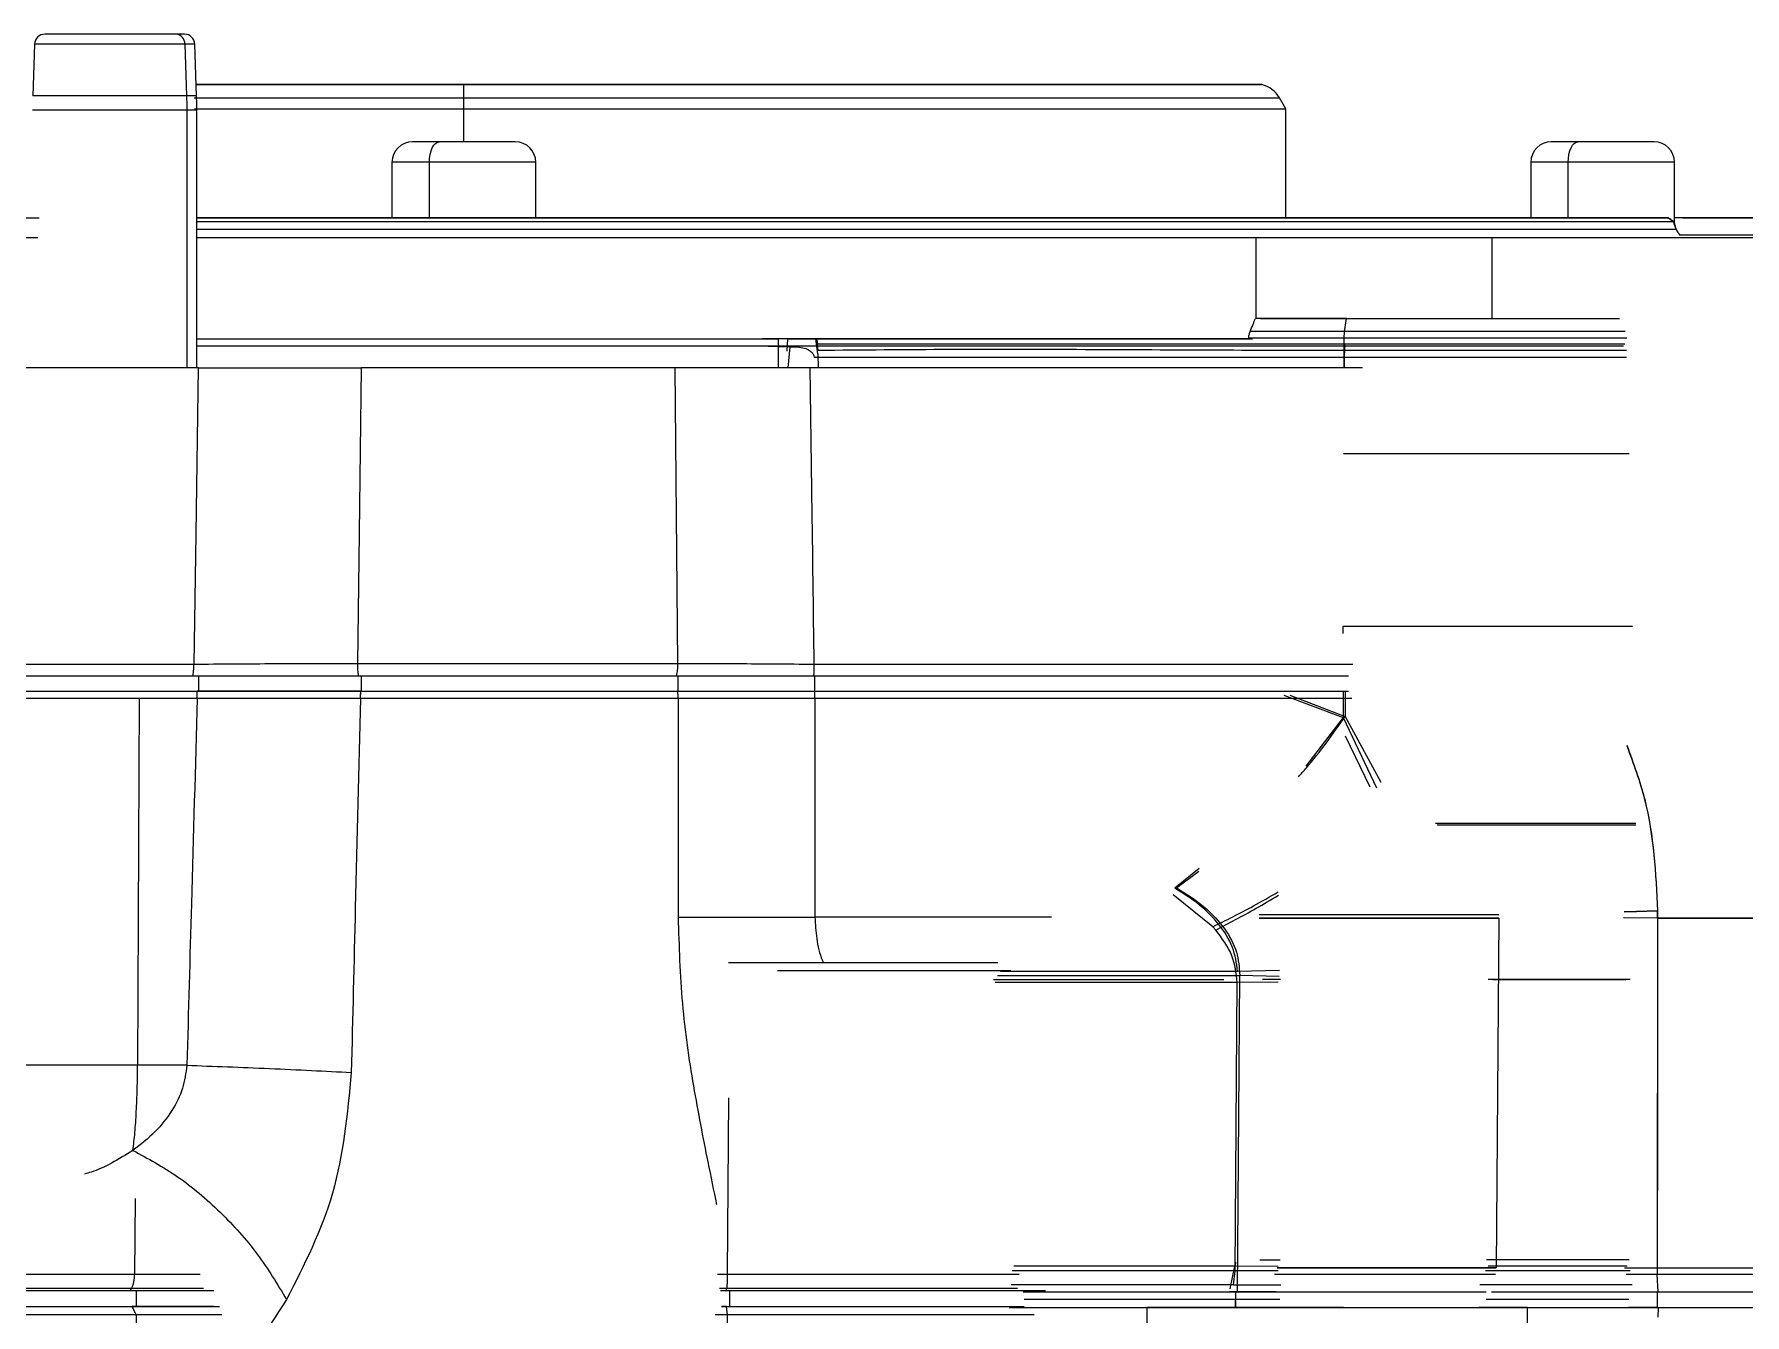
# Model space of a CAD drawing. Header units: millimetres. Extents: x 169 to 14583, y -399 to 10804.
# Drawn here: x 3222.82 to 3264.44, y 2113.28 to 2144.46 of the extents above; entities that cross this region are included whole.
import ezdxf

# ---------------------------------------------------------------- set-up
doc = ezdxf.new("R2010")
doc.units = ezdxf.units.MM
doc.header["$LTSCALE"] = 35

msp = doc.modelspace()

# ---------------------------------------------------------------- linework, layer by layer
at = {"color": 7, "linetype": 'Continuous', "lineweight": 18}
for p, q in [((3226.264, 2144.459), (3223.072, 2144.459)), ((3226.472, 2144.459), (3226.264, 2144.459)), ((3222.822, 2144.218), (3222.778, 2142.956)), ((3226.483, 2144.218), (3222.822, 2144.218)), ((3226.483, 2144.218), (3226.522, 2142.956)), ((3226.722, 2144.218), (3226.483, 2144.218)), ((3226.766, 2142.956), (3226.722, 2144.218)), ((3226.756, 2143.24), (3233.272, 2143.24)), ((3226.756, 2143.235), (3233.272, 2143.235)), ((3233.272, 2143.235), (3233.272, 2143.24)), ((3233.272, 2143.24), (3252.672, 2143.24)), ((3233.272, 2142.908), (3233.272, 2143.235)), ((3233.272, 2143.235), (3252.692, 2143.235)), ((3252.692, 2143.235), (3252.672, 2143.24)), ((3226.527, 2142.607), (3222.772, 2142.607)), ((3226.522, 2142.956), (3222.778, 2142.956)), ((3226.766, 2142.956), (3226.522, 2142.956)), ((3226.527, 2142.607), (3226.527, 2136.339)), ((3226.772, 2142.607), (3226.527, 2142.607)), ((3226.709, 2142.908), (3233.272, 2142.908)), ((3226.714, 2142.64), (3233.272, 2142.64)), ((3226.772, 2136.339), (3226.772, 2142.607)), ((3233.272, 2142.64), (3233.272, 2142.908)), ((3233.272, 2142.908), (3253.117, 2142.908)), ((3233.272, 2142.64), (3253.272, 2142.64)), ((3233.272, 2141.839), (3233.272, 2142.64)), ((3253.272, 2142.64), (3253.117, 2142.908)), ((3253.272, 2139.989), (3253.272, 2142.64)), ((3232.673, 2141.839), (3232.022, 2141.839)), ((3234.522, 2141.839), (3232.673, 2141.839)), ((3260.386, 2141.839), (3259.735, 2141.839)), ((3262.235, 2141.839), (3260.386, 2141.839)), ((3231.522, 2141.339), (3231.522, 2139.989)), ((3232.433, 2141.339), (3231.522, 2141.339)), ((3232.433, 2139.989), (3232.433, 2141.339)), ((3235.022, 2141.339), (3232.433, 2141.339)), ((3235.022, 2139.989), (3235.022, 2141.339)), ((3259.235, 2141.339), (3259.235, 2139.989)), ((3260.146, 2141.339), (3259.235, 2141.339)), ((3260.146, 2139.989), (3260.146, 2141.339)), ((3262.735, 2141.339), (3260.146, 2141.339)), ((3262.735, 2139.823), (3262.735, 2141.339)), ((3213.272, 2139.989), (3222.933, 2139.989)), ((3262.584, 2139.989), (3226.772, 2139.989)), ((3226.772, 2139.989), (3262.584, 2139.989)), ((3262.713, 2139.889), (3226.772, 2139.889)), ((3226.772, 2139.709), (3262.773, 2139.709)), ((3262.584, 2139.989), (3262.659, 2139.931)), ((3262.713, 2139.889), (3262.659, 2139.931)), ((3262.659, 2139.931), (3262.713, 2139.889)), ((3264.969, 2139.989), (3262.735, 2139.989)), ((3220.647, 2139.509), (3222.902, 2139.509)), ((3226.772, 2139.509), (3252.554, 2139.509)), ((3252.554, 2139.509), (3258.288, 2139.509)), ((3252.554, 2137.539), (3252.554, 2139.509)), ((3258.288, 2139.509), (3269.301, 2139.509)), ((3258.288, 2139.509), (3258.288, 2137.539)), ((3254.706, 2137.218), (3252.406, 2137.218)), ((3252.661, 2137.539), (3254.8, 2137.539)), ((3254.694, 2137.055), (3254.706, 2137.218)), ((3254.706, 2137.218), (3254.754, 2137.539)), ((3261.535, 2137.218), (3254.706, 2137.218)), ((3254.754, 2137.539), (3261.391, 2137.539)), ((3226.772, 2137.039), (3240.926, 2137.039)), ((3240.406, 2136.87), (3241.215, 2136.846)), ((3240.927, 2136.339), (3240.926, 2137.039)), ((3241.143, 2136.745), (3241.152, 2137.039)), ((3241.164, 2136.339), (3241.215, 2136.846)), ((3241.888, 2136.674), (3241.836, 2137.039)), ((3241.85, 2137.038), (3241.875, 2136.917)), ((3241.893, 2136.756), (3241.874, 2136.918)), ((3252.371, 2137.039), (3252.372, 2137.055)), ((3254.69, 2136.339), (3254.694, 2137.055)), ((3261.572, 2137.055), (3254.694, 2137.055)), ((3254.708, 2136.918), (3261.528, 2136.918)), ((3241.796, 2136.594), (3254.694, 2136.594)), ((3241.888, 2136.674), (3241.895, 2136.339)), ((3241.895, 2136.674), (3241.888, 2136.674)), ((3254.694, 2136.594), (3254.693, 2136.339)), ((3254.694, 2136.594), (3261.565, 2136.594)), ((3261.565, 2136.755), (3254.695, 2136.755)), ((3226.805, 2136.339), (3220.161, 2136.339)), ((3238.475, 2129.139), (3238.414, 2136.339)), ((3255.137, 2136.339), (3241.699, 2136.339)), ((3261.633, 2134.239), (3254.679, 2134.239)), ((3254.659, 2130.039), (3254.66, 2129.871)), ((3261.712, 2130.039), (3254.659, 2130.039)), ((3220.722, 2129.121), (3226.7, 2129.121)), ((3241.797, 2129.121), (3254.908, 2129.121)), ((3220.108, 2128.839), (3226.82, 2128.839)), ((3220.108, 2128.459), (3226.82, 2128.459)), ((3226.784, 2128.283), (3226.782, 2128.459)), ((3226.82, 2128.459), (3226.82, 2128.839)), ((3226.82, 2128.839), (3230.783, 2128.839)), ((3226.82, 2128.459), (3230.783, 2128.459)), ((3230.759, 2128.283), (3230.765, 2128.459)), ((3230.765, 2128.459), (3230.762, 2128.459)), ((3230.783, 2128.459), (3230.783, 2128.839)), ((3230.783, 2128.839), (3238.486, 2128.839)), ((3230.783, 2128.459), (3238.486, 2128.459)), ((3238.486, 2128.459), (3238.486, 2128.839)), ((3238.486, 2128.839), (3241.814, 2128.839)), ((3238.486, 2128.459), (3241.814, 2128.459)), ((3241.814, 2128.459), (3241.814, 2128.839)), ((3241.814, 2128.839), (3254.798, 2128.839)), ((3241.814, 2128.459), (3254.801, 2128.459)), ((3254.669, 2128.459), (3254.673, 2127.819)), ((3254.716, 2128.459), (3254.72, 2127.847)), ((3225.37, 2128.283), (3220.152, 2128.283)), ((3225.37, 2128.283), (3225.332, 2119.354)), ((3226.784, 2128.283), (3225.37, 2128.283)), ((3238.486, 2128.283), (3238.486, 2122.959)), ((3241.814, 2128.283), (3238.486, 2128.283)), ((3241.814, 2128.283), (3241.814, 2122.959)), ((3254.878, 2128.283), (3241.814, 2128.283)), ((3253.224, 2128.368), (3254.673, 2127.819)), ((3253.368, 2128.362), (3254.72, 2127.847)), ((3254.673, 2127.819), (3253.765, 2126.633)), ((3254.673, 2127.819), (3255.482, 2126.109)), ((3254.72, 2127.847), (3255.583, 2126.245)), ((3254.716, 2127.378), (3255.319, 2126.133)), ((3261.792, 2125.237), (3256.916, 2125.237)), ((3261.791, 2125.203), (3256.956, 2125.203)), ((3251.169, 2124.147), (3250.572, 2123.666)), ((3250.613, 2123.675), (3251.161, 2124.078)), ((3251.498, 2122.727), (3250.536, 2123.5)), ((3252.627, 2123.026), (3258.459, 2123.026)), ((3262.322, 2122.939), (3262.32, 2123.113)), ((3262.32, 2123.113), (3262.322, 2122.939)), ((3247.573, 2122.959), (3241.814, 2122.959)), ((3251.498, 2122.727), (3251.568, 2122.646)), ((3258.46, 2122.939), (3252.625, 2122.939)), ((3252.625, 2122.939), (3258.46, 2122.939)), ((3258.46, 2122.939), (3258.394, 2114.423)), ((3262.322, 2122.939), (3261.494, 2122.948)), ((3262.322, 2122.939), (3261.51, 2122.942)), ((3262.322, 2122.939), (3262.31, 2114.423)), ((3262.322, 2122.939), (3269.345, 2122.939)), ((3269.345, 2122.939), (3262.322, 2122.939)), ((3239.709, 2121.859), (3246.263, 2121.859)), ((3240.902, 2121.659), (3246.581, 2121.659)), ((3252.092, 2121.368), (3246.197, 2121.368)), ((3246.255, 2121.537), (3252.154, 2121.537)), ((3252.101, 2121.641), (3246.333, 2121.641)), ((3252.041, 2114.346), (3252.092, 2121.368)), ((3253.086, 2121.374), (3252.092, 2121.368)), ((3253.121, 2121.665), (3252.101, 2121.641)), ((3253.109, 2121.515), (3252.154, 2121.537)), ((3253.141, 2121.439), (3252.705, 2121.439)), ((3261.654, 2121.439), (3258.199, 2121.439)), ((3258.308, 2121.439), (3261.545, 2121.439)), ((3225.332, 2119.354), (3220.901, 2119.354)), ((3226.531, 2119.354), (3225.332, 2119.354)), ((3239.71, 2118.562), (3239.682, 2114.266)), ((3225.269, 2116.113), (3225.26, 2114.266)), ((3252.041, 2114.346), (3246.611, 2114.346)), ((3252.037, 2114.46), (3246.655, 2114.46)), ((3251.921, 2113.911), (3252.037, 2114.46)), ((3252.003, 2114.005), (3252.041, 2114.346)), ((3253.091, 2114.457), (3252.037, 2114.46)), ((3252.64, 2114.621), (3253.135, 2114.619)), ((3258.394, 2114.423), (3253.067, 2114.423)), ((3253.067, 2114.423), (3258.394, 2114.423)), ((3261.657, 2114.346), (3258.136, 2114.346)), ((3258.155, 2114.623), (3261.628, 2114.623)), ((3261.582, 2114.46), (3258.195, 2114.46)), ((3261.516, 2114.422), (3262.31, 2114.423)), ((3261.516, 2114.422), (3262.309, 2114.423)), ((3262.309, 2114.423), (3269.204, 2114.423)), ((3262.31, 2114.423), (3269.204, 2114.423)), ((3218.636, 2114.266), (3225.26, 2114.266)), ((3225.182, 2113.915), (3218.766, 2113.915)), ((3225.152, 2113.859), (3225.182, 2113.915)), ((3239.446, 2114.266), (3239.682, 2114.266)), ((3239.666, 2113.915), (3239.496, 2113.915)), ((3239.66, 2113.859), (3239.666, 2113.915)), ((3246.745, 2113.915), (3239.666, 2113.915)), ((3239.682, 2114.266), (3246.786, 2114.266)), ((3252.003, 2114.005), (3246.59, 2114.005)), ((3258.376, 2114.26), (3253, 2114.26)), ((3258.376, 2114.26), (3253, 2114.26)), ((3261.702, 2114.005), (3257.999, 2114.005)), ((3262.314, 2114.26), (3261.553, 2114.261)), ((3262.314, 2114.26), (3261.555, 2114.26)), ((3262.339, 2113.839), (3262.314, 2114.26)), ((3269.174, 2114.26), (3262.314, 2114.26)), ((3269.174, 2114.26), (3262.314, 2114.26)), ((3225.152, 2113.859), (3218.815, 2113.859)), ((3225.299, 2113.279), (3225.198, 2113.479)), ((3227.19, 2113.479), (3225.198, 2113.479)), ((3225.299, 2113.859), (3225.299, 2113.479)), ((3227.183, 2113.859), (3225.299, 2113.859)), ((3239.66, 2113.859), (3239.513, 2113.859)), ((3239.737, 2113.859), (3239.545, 2113.859)), ((3239.545, 2113.479), (3239.737, 2113.479)), ((3239.664, 2113.479), (3239.545, 2113.479)), ((3246.676, 2113.859), (3239.66, 2113.859)), ((3239.685, 2113.279), (3239.664, 2113.479)), ((3239.664, 2113.479), (3246.89, 2113.479)), ((3239.737, 2113.859), (3239.737, 2113.479)), ((3239.737, 2113.479), (3246.906, 2113.479)), ((3246.544, 2113.459), (3249.888, 2113.459)), ((3246.544, 2113.459), (3249.888, 2113.459)), ((3246.544, 2113.459), (3249.888, 2113.459)), ((3246.885, 2113.839), (3252.097, 2113.839)), ((3246.907, 2113.658), (3252.049, 2113.658)), ((3249.888, 2113.459), (3249.888, 2105.059)), ((3254.676, 2113.459), (3249.888, 2113.459)), ((3249.909, 2113.459), (3254.675, 2113.459)), ((3253.042, 2113.839), (3251.905, 2113.839)), ((3253.127, 2113.65), (3251.923, 2113.65)), ((3252.049, 2113.839), (3252.049, 2113.459)), ((3252.049, 2113.839), (3253.077, 2113.839)), ((3252.049, 2113.839), (3252.049, 2113.459)), ((3252.049, 2113.839), (3253.077, 2113.839)), ((3252.049, 2113.658), (3253.077, 2113.658)), ((3252.049, 2113.459), (3252.049, 2113.658)), ((3253.077, 2113.839), (3258.15, 2113.839)), ((3254.675, 2113.459), (3257.982, 2113.459)), ((3254.891, 2113.459), (3257.767, 2113.459)), ((3259.145, 2113.459), (3257.982, 2113.459)), ((3257.982, 2113.459), (3259.127, 2113.459)), ((3258.15, 2113.658), (3261.625, 2113.658)), ((3258.28, 2113.839), (3261.625, 2113.839)), ((3258.28, 2113.839), (3261.625, 2113.839)), ((3261.301, 2113.65), (3258.429, 2113.65)), ((3259.145, 2113.459), (3261.714, 2113.459)), ((3259.145, 2113.459), (3261.714, 2113.459)), ((3259.145, 2113.459), (3261.714, 2113.459)), ((3259.145, 2113.459), (3259.145, 2112.818)), ((3261.366, 2113.459), (3262.338, 2113.459)), ((3261.451, 2113.839), (3262.339, 2113.839)), ((3261.502, 2113.839), (3262.339, 2113.839)), ((3261.625, 2113.839), (3262.309, 2113.839)), ((3262.309, 2113.459), (3261.625, 2113.459)), ((3262.309, 2113.839), (3262.309, 2113.459)), ((3262.309, 2113.839), (3269.194, 2113.839)), ((3262.309, 2113.459), (3269.194, 2113.459)), ((3262.338, 2113.459), (3262.324, 2113.225)), ((3225.299, 2113.279), (3218.503, 2113.279)), ((3225.299, 2113.279), (3225.299, 2104.479)), ((3227.383, 2113.279), (3225.299, 2113.279)), ((3239.685, 2113.279), (3239.385, 2113.279)), ((3239.685, 2109.211), (3239.685, 2113.279)), ((3247.152, 2113.279), (3239.685, 2113.279))]:
    msp.add_line(p, q, dxfattribs=at)
at = {"color": 7, "linetype": 'Continuous', "lineweight": 18, "flags": 128}
for points in [[(3232.433, 2141.339), (3232.438, 2141.436), (3232.451, 2141.53), (3232.474, 2141.617), (3232.503, 2141.692), (3232.54, 2141.755), (3232.581, 2141.801), (3232.626, 2141.829), (3232.673, 2141.839)], [(3260.146, 2141.339), (3260.151, 2141.436), (3260.164, 2141.53), (3260.186, 2141.617), (3260.216, 2141.692), (3260.253, 2141.755), (3260.294, 2141.801), (3260.339, 2141.829), (3260.386, 2141.839)], [(3264.969, 2139.565), (3264.752, 2139.565), (3262.85, 2139.565)], [(3226.805, 2136.339), (3226.746, 2132.297), (3226.7, 2129.121)], [(3230.771, 2136.339), (3230.72, 2132.307), (3230.681, 2129.139)], [(3261.504, 2123.094), (3261.81, 2123.101), (3262.32, 2123.113)], [(3262.32, 2123.113), (3261.81, 2123.101), (3261.504, 2123.094)], [(3262.322, 2122.939), (3262.315, 2118.17), (3262.31, 2114.423)], [(3252.097, 2113.839), (3252.128, 2118.15), (3252.153, 2121.537)]]:
    msp.add_lwpolyline(points, dxfattribs=at)
at = {"color": 7, "linetype": 'Continuous', "lineweight": 18}
for centre, radius, start, end in [((3223.072, 2144.209), 0.25, 90, 178), ((3226.248, 2144.224), 0.235, 358.3347, 86.1921), ((3226.472, 2144.209), 0.25, 2, 90), ((3252.511, 2142.558), 0.7, 30, 75), ((3232.022, 2141.339), 0.5, 90, 180), ((3234.522, 2141.339), 0.5, 0, 90), ((3259.735, 2141.339), 0.5, 90, 180), ((3262.235, 2141.339), 0.5, 0, 90), ((3257.045, 2136.579), 2.351, 172.892, 179.64), ((3234.782, 2129.136), 7.016, 357.5767, 359.885), ((3237.246, 2128.283), 1.24, 359.991, 8.1633), ((3234.597, 2128.283), 7.217, 359.9957, 1.3958), ((3265.258, 2114.428), 2.949, 180.103, 183.2576)]:
    msp.add_arc(centre, radius, start, end, dxfattribs=at)
for centre, major_axis, ratio, start_param, end_param in [((3261.67, 2137.814), (3.025, -2.872), 0.539841, 1.749215, 1.772421), ((3233.272, 2079.068), (-28.564, 141.916), 0.30407, 5.091882, 5.093282)]:
    msp.add_ellipse(centre, major_axis=major_axis, ratio=ratio, start_param=start_param, end_param=end_param, dxfattribs=at)
for points, knots in [([(3226.522, 2142.956), (3226.524, 2142.891), (3226.527, 2142.774), (3226.527, 2142.658), (3226.527, 2142.607)], [0, 0, 0, 0, 0.559998, 1, 1, 1, 1]), ([(3226.772, 2142.607), (3226.772, 2142.672), (3226.771, 2142.788), (3226.768, 2142.905), (3226.766, 2142.956)], [0, 0, 0, 0, 0.5599985, 1, 1, 1, 1]), ([(3262.713, 2139.889), (3262.724, 2139.855), (3262.744, 2139.795), (3262.764, 2139.735), (3262.773, 2139.709)], [0, 0, 0, 0, 0.56, 1, 1, 1, 1]), ([(3262.773, 2139.709), (3262.783, 2139.685), (3262.804, 2139.636), (3262.846, 2139.592), (3262.871, 2139.572), (3262.876, 2139.568)], [0, 0, 0, 0, 0.447054, 0.892314, 1, 1, 1, 1]), ([(3262.773, 2139.709), (3262.785, 2139.682), (3262.809, 2139.627), (3262.853, 2139.587), (3262.876, 2139.568)], [0, 0, 0, 0, 0.498468, 1, 1, 1, 1]), ([(3262.934, 2139.989), (3263.106, 2139.989), (3263.846, 2139.989), (3264.482, 2139.989), (3264.969, 2139.989)], [0, 0, 0, 0, 0.232801, 1, 1, 1, 1]), ([(3252.372, 2137.055), (3252.374, 2137.083), (3252.378, 2137.14), (3252.396, 2137.191), (3252.406, 2137.218)], [0, 0, 0, 0, 0.494693, 1, 1, 1, 1]), ([(3252.406, 2137.218), (3252.43, 2137.278), (3252.474, 2137.385), (3252.517, 2137.492), (3252.536, 2137.539)], [0, 0, 0, 0, 0.559565, 1, 1, 1, 1]), ([(3254.754, 2137.539), (3254.346, 2137.539), (3253.619, 2137.539), (3252.867, 2137.539), (3252.536, 2137.539)], [0, 0, 0, 0, 0.559985, 1, 1, 1, 1]), ([(3226.772, 2136.87), (3227.206, 2136.87), (3229.674, 2136.87), (3234.328, 2136.87), (3238.38, 2136.87), (3240.406, 2136.87)], [0, 0, 0, 0, 0.0962547, 0.5481274, 1, 1, 1, 1]), ([(3240.406, 2136.87), (3241.589, 2136.87), (3243.956, 2136.87), (3247.64, 2136.87), (3251.291, 2136.87), (3253.572, 2136.87), (3254.712, 2136.87)], [0, 0, 0, 0, 0.250021, 0.500001, 0.749981, 1, 1, 1, 1]), ([(3241.152, 2137.039), (3241.037, 2137.039), (3240.833, 2137.039), (3240.63, 2137.039), (3240.54, 2137.039)], [0, 0, 0, 0, 0.560335, 1, 1, 1, 1]), ([(3252.371, 2137.039), (3251.435, 2137.039), (3249.562, 2137.039), (3246.656, 2137.039), (3243.748, 2137.039), (3241.867, 2137.039), (3240.926, 2137.039)], [0, 0, 0, 0, 0.249995, 0.499991, 0.749987, 1, 1, 1, 1]), ([(3241.152, 2137.039), (3241.278, 2137.039), (3241.504, 2137.039), (3241.734, 2137.039), (3241.836, 2137.039)], [0, 0, 0, 0, 0.560068, 1, 1, 1, 1]), ([(3241.215, 2136.846), (3241.316, 2136.847), (3241.469, 2136.848), (3241.649, 2136.784), (3241.738, 2136.72), (3241.785, 2136.657), (3241.792, 2136.614), (3241.796, 2136.594)], [0, 0, 0, 0, 0.445809, 0.669916, 0.816825, 0.912253, 1, 1, 1, 1]), ([(3241.849, 2137.039), (3242.834, 2137.039), (3244.805, 2137.039), (3248.412, 2137.039), (3250.928, 2137.039), (3252.463, 2137.039)], [0, 0, 0, 0, 0.279761, 0.560564, 1, 1, 1, 1]), ([(3241.874, 2136.917), (3242.948, 2136.917), (3245.103, 2136.917), (3248.397, 2136.917), (3251.652, 2136.917), (3253.688, 2136.917), (3254.708, 2136.918)], [0, 0, 0, 0, 0.249389, 0.500406, 0.7498, 1, 1, 1, 1]), ([(3254.695, 2136.755), (3253.676, 2136.757), (3251.641, 2136.762), (3248.396, 2136.779), (3245.111, 2136.787), (3242.966, 2136.766), (3241.893, 2136.756)], [0, 0, 0, 0, 0.250541, 0.500535, 0.750269, 1, 1, 1, 1]), ([(3254.694, 2137.055), (3254.267, 2137.055), (3253.506, 2137.055), (3252.718, 2137.055), (3252.372, 2137.055)], [0, 0, 0, 0, 0.559987, 1, 1, 1, 1]), ([(3254.708, 2136.918), (3254.704, 2136.888), (3254.697, 2136.835), (3254.696, 2136.78), (3254.695, 2136.755)], [0, 0, 0, 0, 0.56, 1, 1, 1, 1]), ([(3254.712, 2136.87), (3255.184, 2136.87), (3256.128, 2136.87), (3257.649, 2136.87), (3259.15, 2136.87), (3260.469, 2136.87), (3261.191, 2136.87), (3261.494, 2136.87)], [0, 0, 0, 0, 0.211706, 0.423386, 0.635045, 0.846716, 1, 1, 1, 1]), ([(3226.805, 2136.339), (3227.122, 2136.339), (3227.759, 2136.339), (3228.782, 2136.339), (3229.808, 2136.339), (3230.451, 2136.339), (3230.771, 2136.339)], [0, 0, 0, 0, 0.248734, 0.499996, 0.751265, 1, 1, 1, 1]), ([(3238.414, 2136.339), (3237.926, 2136.339), (3236.95, 2136.339), (3234.963, 2136.339), (3232.812, 2136.339), (3231.451, 2136.339), (3230.771, 2136.339)], [0, 0, 0, 0, 0.250144, 0.500007, 0.749864, 1, 1, 1, 1]), ([(3241.699, 2136.339), (3241.059, 2136.339), (3239.78, 2136.339), (3238.869, 2136.339), (3238.414, 2136.339)], [0, 0, 0, 0, 0.5000174, 1, 1, 1, 1]), ([(3241.797, 2129.121), (3241.779, 2130.469), (3241.747, 2132.875), (3241.713, 2135.28), (3241.699, 2136.339)], [0, 0, 0, 0, 0.56, 1, 1, 1, 1]), ([(3226.682, 2128.839), (3226.688, 2128.892), (3226.698, 2128.985), (3226.7, 2129.08), (3226.7, 2129.121)], [0, 0, 0, 0, 0.5715781, 1, 1, 1, 1]), ([(3226.7, 2129.121), (3227.018, 2129.124), (3227.66, 2129.13), (3228.691, 2129.134), (3229.722, 2129.137), (3230.363, 2129.138), (3230.681, 2129.139)], [0, 0, 0, 0, 0.247375, 0.500013, 0.752645, 1, 1, 1, 1]), ([(3230.681, 2129.139), (3230.682, 2129.083), (3230.684, 2128.981), (3230.694, 2128.883), (3230.699, 2128.839)], [0, 0, 0, 0, 0.547644, 1, 1, 1, 1]), ([(3238.475, 2129.139), (3238.473, 2129.083), (3238.47, 2128.981), (3238.448, 2128.883), (3238.438, 2128.839)], [0, 0, 0, 0, 0.547644, 1, 1, 1, 1]), ([(3238.475, 2129.139), (3238.688, 2129.138), (3239.115, 2129.137), (3239.929, 2129.134), (3240.825, 2129.13), (3241.473, 2129.124), (3241.797, 2129.121)], [0, 0, 0, 0, 0.249901, 0.499938, 0.750004, 1, 1, 1, 1]), ([(3226.682, 2128.839), (3227.007, 2128.839), (3227.655, 2128.839), (3228.691, 2128.839), (3229.727, 2128.839), (3230.375, 2128.839), (3230.699, 2128.839)], [0, 0, 0, 0, 0.250261, 0.499944, 0.749655, 1, 1, 1, 1]), ([(3230.762, 2128.459), (3230.44, 2128.459), (3229.795, 2128.459), (3228.768, 2128.459), (3227.742, 2128.459), (3227.102, 2128.459), (3226.782, 2128.459)], [0, 0, 0, 0, 0.249917, 0.499827, 0.749852, 1, 1, 1, 1]), ([(3230.755, 2128.283), (3230.756, 2128.316), (3230.757, 2128.375), (3230.761, 2128.433), (3230.762, 2128.459)], [0, 0, 0, 0, 0.559961, 1, 1, 1, 1]), ([(3230.765, 2128.459), (3231.455, 2128.459), (3232.833, 2128.459), (3235.012, 2128.459), (3237.021, 2128.459), (3237.989, 2128.459), (3238.474, 2128.459)], [0, 0, 0, 0, 0.250047, 0.500045, 0.750045, 1, 1, 1, 1]), ([(3238.438, 2128.839), (3238.898, 2128.839), (3239.819, 2128.839), (3241.133, 2128.839), (3241.791, 2128.839)], [0, 0, 0, 0, 0.49951, 1, 1, 1, 1]), ([(3226.784, 2128.283), (3226.736, 2126.617), (3226.65, 2123.64), (3226.567, 2120.664), (3226.531, 2119.354)], [0, 0, 0, 0, 0.560001, 1, 1, 1, 1]), ([(3230.755, 2128.283), (3230.434, 2128.282), (3229.791, 2128.281), (3228.766, 2128.282), (3227.743, 2128.282), (3227.104, 2128.283), (3226.784, 2128.283)], [0, 0, 0, 0, 0.24993, 0.499749, 0.749559, 1, 1, 1, 1]), ([(3230.755, 2128.283), (3230.713, 2126.583), (3230.637, 2123.549), (3230.563, 2120.515), (3230.531, 2119.18)], [0, 0, 0, 0, 0.560001, 1, 1, 1, 1]), ([(3230.759, 2128.283), (3230.758, 2128.283), (3230.757, 2128.283), (3230.756, 2128.283), (3230.755, 2128.283)], [0, 0, 0, 0, 0.55989, 1, 1, 1, 1]), ([(3238.486, 2128.283), (3238.38, 2128.283), (3238.092, 2128.283), (3237.455, 2128.282), (3236.419, 2128.282), (3234.768, 2128.281), (3232.731, 2128.28), (3231.36, 2128.282), (3230.759, 2128.283)], [0, 0, 0, 0, 0.059877, 0.16335, 0.310332, 0.5007, 0.781376, 1, 1, 1, 1]), ([(3253.58, 2126.381), (3253.645, 2126.452), (3254.062, 2126.909), (3254.419, 2127.418), (3254.72, 2127.847)], [0, 0, 0, 0, 0.1558709, 1, 1, 1, 1]), ([(3261.573, 2127.146), (3261.733, 2126.71), (3262.207, 2125.419), (3262.275, 2124.032), (3262.32, 2123.113)], [0, 0, 0, 0, 0.338342, 1, 1, 1, 1]), ([(3261.574, 2127.135), (3261.733, 2126.7), (3262.204, 2125.412), (3262.274, 2124.029), (3262.32, 2123.113)], [0, 0, 0, 0, 0.338013, 1, 1, 1, 1]), ([(3252.101, 2121.641), (3252.073, 2121.84), (3252.013, 2122.255), (3251.656, 2122.805), (3251.171, 2123.292), (3250.776, 2123.538), (3250.572, 2123.666)], [0, 0, 0, 0, 0.2249, 0.470918, 0.725837, 1, 1, 1, 1]), ([(3250.613, 2123.675), (3250.851, 2123.525), (3251.29, 2123.248), (3251.79, 2122.709), (3252.109, 2122.135), (3252.139, 2121.731), (3252.154, 2121.537)], [0, 0, 0, 0, 0.305258, 0.565019, 0.790228, 1, 1, 1, 1]), ([(3251.498, 2122.727), (3251.819, 2122.886), (3252.32, 2123.133), (3252.886, 2123.458), (3253.089, 2123.574)], [0, 0, 0, 0, 0.6414367, 1, 1, 1, 1]), ([(3251.568, 2122.646), (3251.887, 2122.813), (3252.367, 2123.064), (3252.914, 2123.385), (3253.097, 2123.492)], [0, 0, 0, 0, 0.664743, 1, 1, 1, 1]), ([(3238.486, 2122.959), (3238.507, 2122.254), (3238.549, 2120.86), (3238.84, 2118.862), (3239.165, 2117.208), (3239.35, 2116.305), (3239.42, 2115.963)], [0, 0, 0, 0, 0.285693, 0.564984, 0.835392, 1, 1, 1, 1]), ([(3241.814, 2122.959), (3241.825, 2122.786), (3241.848, 2122.428), (3241.927, 2122.048), (3242.011, 2121.875), (3242.019, 2121.859)], [0, 0, 0, 0, 0.459576, 0.95031, 1, 1, 1, 1]), ([(3252.092, 2121.368), (3252.065, 2121.593), (3252.01, 2122.066), (3251.72, 2122.447), (3251.568, 2122.646)], [0, 0, 0, 0, 0.4755585, 1, 1, 1, 1]), ([(3246.162, 2121.44), (3246.602, 2121.44), (3247.775, 2121.441), (3249.857, 2121.44), (3251.166, 2121.439), (3251.765, 2121.439)], [0, 0, 0, 0, 0.245266, 0.654271, 1, 1, 1, 1]), ([(3225.219, 2117.28), (3225.235, 2117.422), (3225.268, 2117.705), (3225.302, 2118.218), (3225.326, 2118.772), (3225.33, 2119.16), (3225.332, 2119.354)], [0, 0, 0, 0, 0.25, 0.500002, 0.750001, 1, 1, 1, 1]), ([(3226.531, 2119.354), (3226.505, 2119.165), (3226.452, 2118.773), (3226.168, 2118.22), (3225.752, 2117.695), (3225.404, 2117.425), (3225.219, 2117.28)], [0, 0, 0, 0, 0.216796, 0.4486, 0.70629, 1, 1, 1, 1]), ([(3226.531, 2119.354), (3226.856, 2119.342), (3227.507, 2119.319), (3228.541, 2119.276), (3229.571, 2119.229), (3230.211, 2119.196), (3230.531, 2119.18)], [0, 0, 0, 0, 0.25, 0.5, 0.75, 1, 1, 1, 1]), ([(3230.531, 2119.18), (3230.436, 2118.175), (3230.247, 2116.181), (3229.383, 2114.489), (3228.955, 2113.649)], [0, 0, 0, 0, 0.5038759, 1, 1, 1, 1]), ([(3225.219, 2117.28), (3224.87, 2117.066), (3224.457, 2116.814), (3224.093, 2116.721), (3224.037, 2116.706)], [0, 0, 0, 0, 0.846052, 1, 1, 1, 1]), ([(3225.219, 2117.28), (3225.583, 2117.084), (3226.311, 2116.691), (3227.356, 2115.801), (3228.288, 2114.769), (3228.732, 2114.022), (3228.955, 2113.649)], [0, 0, 0, 0, 0.249999, 0.5, 0.750001, 1, 1, 1, 1]), ([(3252.051, 2114.561), (3252.051, 2114.551), (3252.049, 2114.516), (3252.042, 2114.483), (3252.037, 2114.46)], [0, 0, 0, 0, 0.2951684, 1, 1, 1, 1]), ([(3253.087, 2114.346), (3253.075, 2114.346), (3252.694, 2114.346), (3252.362, 2114.346), (3252.041, 2114.346)], [0, 0, 0, 0, 0.031764, 1, 1, 1, 1]), ([(3225.182, 2113.915), (3225.193, 2113.939), (3225.216, 2113.987), (3225.24, 2114.074), (3225.257, 2114.168), (3225.259, 2114.233), (3225.26, 2114.266)], [0, 0, 0, 0, 0.25, 0.5, 0.75, 1, 1, 1, 1]), ([(3226.939, 2113.915), (3226.759, 2113.915), (3226.136, 2113.915), (3225.579, 2113.915), (3225.182, 2113.915)], [0, 0, 0, 0, 0.2875126, 1, 1, 1, 1]), ([(3225.26, 2114.266), (3225.645, 2114.266), (3226.151, 2114.266), (3226.718, 2114.266), (3226.854, 2114.266)], [0, 0, 0, 0, 0.759542, 1, 1, 1, 1]), ([(3239.682, 2114.266), (3239.682, 2114.233), (3239.681, 2114.168), (3239.678, 2114.074), (3239.673, 2113.987), (3239.668, 2113.939), (3239.666, 2113.915)], [0, 0, 0, 0, 0.25, 0.5, 0.75, 1, 1, 1, 1]), ([(3252.003, 2114.005), (3252.329, 2114.005), (3252.692, 2114.005), (3253.107, 2114.005), (3253.15, 2114.005)], [0, 0, 0, 0, 0.898418, 1, 1, 1, 1]), ([(3225.299, 2113.859), (3224.63, 2113.859), (3223.292, 2113.859), (3221.23, 2113.859), (3219.564, 2113.859), (3218.87, 2113.859), (3218.523, 2113.859)], [0, 0, 0, 0, 0.2796625, 0.5592814, 0.7796396, 1, 1, 1, 1]), ([(3218.523, 2113.479), (3218.981, 2113.479), (3219.897, 2113.479), (3221.859, 2113.479), (3223.745, 2113.479), (3224.781, 2113.479), (3225.299, 2113.479)], [0, 0, 0, 0, 0.27962, 0.559239, 0.779598, 1, 1, 1, 1]), ([(3226.938, 2113.859), (3226.5, 2113.859), (3225.871, 2113.859), (3225.319, 2113.859), (3225.152, 2113.859)], [0, 0, 0, 0, 0.697422, 1, 1, 1, 1]), ([(3225.299, 2113.479), (3225.729, 2113.479), (3226.372, 2113.479), (3227.088, 2113.479), (3227.325, 2113.479)], [0, 0, 0, 0, 0.668868, 1, 1, 1, 1]), ([(3228.955, 2113.649), (3228.784, 2113.38), (3228.445, 2112.849), (3227.958, 2112.264), (3227.693, 2112.039), (3227.586, 2111.947)], [0, 0, 0, 0, 0.378494, 0.748875, 1, 1, 1, 1]), ([(3247.422, 2113.859), (3247.39, 2113.859), (3244.9, 2113.859), (3242.302, 2113.859), (3239.737, 2113.859)], [0, 0, 0, 0, 0.012713, 1, 1, 1, 1]), ([(3246.915, 2113.459), (3247.4, 2113.459), (3248.372, 2113.459), (3249.354, 2113.459), (3249.847, 2113.459)], [0, 0, 0, 0, 0.498788, 1, 1, 1, 1]), ([(3252.097, 2113.839), (3252.783, 2113.839), (3254.155, 2113.839), (3255.745, 2113.839), (3256.54, 2113.839)], [0, 0, 0, 0, 0.5, 1, 1, 1, 1]), ([(3252.716, 2113.459), (3252.97, 2113.459), (3253.521, 2113.459), (3254.474, 2113.459), (3255.501, 2113.459), (3256.518, 2113.459), (3257.491, 2113.459), (3258.052, 2113.459), (3258.333, 2113.459)], [0, 0, 0, 0, 0.145443, 0.316354, 0.487266, 0.658177, 0.829089, 1, 1, 1, 1])]:
    msp.add_open_spline(points, degree=3, knots=knots, dxfattribs=at)
for points in [[(3230.681, 2129.139), (3231.377, 2129.139), (3232.768, 2129.139), (3234.213, 2129.139), (3234.936, 2129.139)], [(3234.936, 2129.139), (3235.627, 2129.139), (3237.008, 2129.139), (3237.986, 2129.139), (3238.475, 2129.139)], [(3238.486, 2122.959), (3238.699, 2122.959), (3239.124, 2122.959), (3239.938, 2122.959), (3240.838, 2122.959), (3241.489, 2122.959), (3241.814, 2122.959)], [(3262.338, 2113.459), (3263.121, 2113.459), (3264.688, 2113.459), (3266.843, 2113.459), (3268.506, 2113.459), (3268.923, 2113.459), (3269.131, 2113.459)]]:
    msp.add_open_spline(points, degree=3, dxfattribs=at)

doc.saveas('drawing.dxf')
